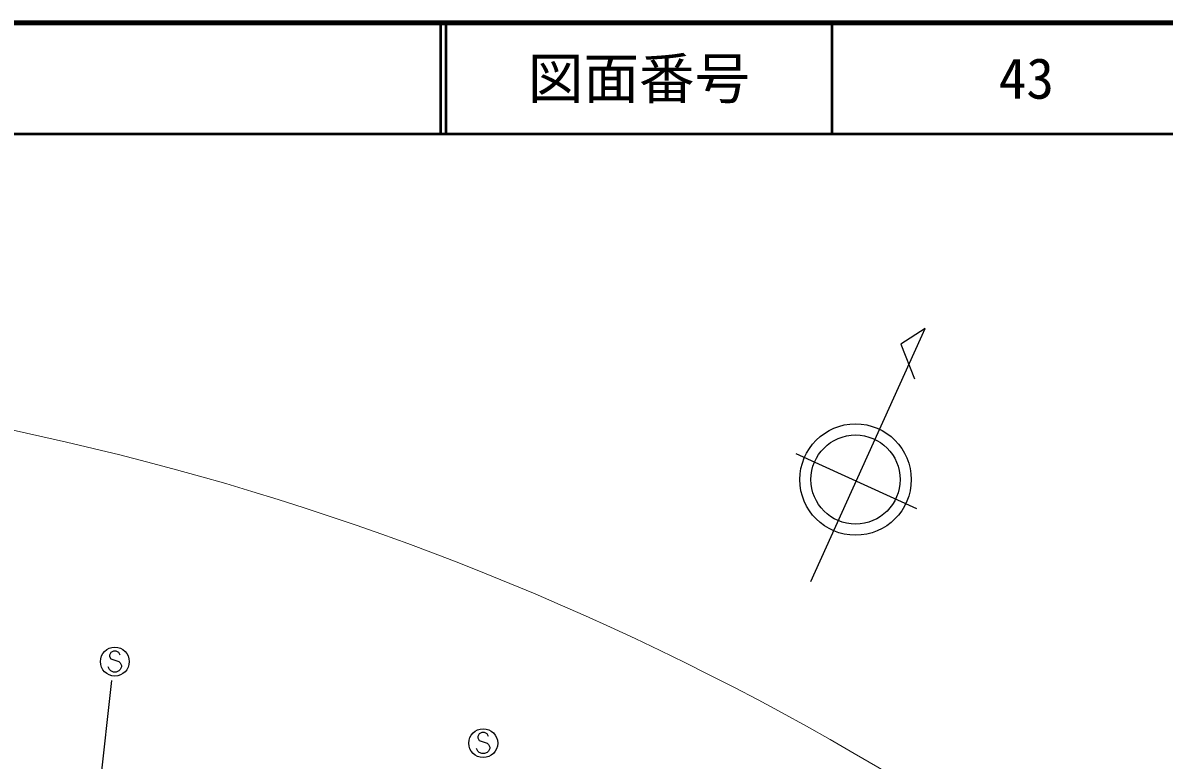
# Model space of a CAD drawing. Units: millimetres, scale not verified. Extents: x 40000 to 680000, y 20000 to 380000.
# Drawn here: x 471150 to 573905, y 313616 to 380000 of the extents above; entities that cross this region are included whole.
import ezdxf
from ezdxf.enums import TextEntityAlignment as Align

# ---------------------------------------------------------------- set-up
doc = ezdxf.new("R2010")
doc.units = ezdxf.units.MM
doc.header["$LTSCALE"] = 1000
for name, color, linetype, lineweight in [('M-BGD', 7, 'Continuous', 25), ('M-STR-HTXT', 7, 'Continuous', 13), ('M-STR-STRC', 7, 'Continuous', 25), ('M-TTL', 2, 'Continuous', 140), ('M-TTL-LINE', 7, 'Continuous', 50)]:
    doc.layers.add(name, color=color, linetype=linetype, lineweight=lineweight)
doc.layers.add('M-TTL-TXT', color=7, linetype='Continuous')
doc.styles.add('ＭＳ ゴシック', font='')
doc.styles.get('ＭＳ ゴシック').set_extended_font_data('MS Gothic')

msp = doc.modelspace()

# ---------------------------------------------------------------- linework, layer by layer
at = {"layer": 'M-BGD'}
for p, q in [((542085, 329703), (552394, 352478)), ((552394, 352478), (550210, 351069)), ((550210, 351069), (551425, 347942)), ((540739, 341231), (551609, 336270))]:
    msp.add_line(p, q, dxfattribs=at)
for radius in [5016, 4013]:
    msp.add_circle((546121, 338879), radius, dxfattribs=at)
at = {"layer": 'M-STR-HTXT'}
msp.add_arc((417825, 93678), 255089, 53.69484, 89.27698, dxfattribs=at)
at = {"layer": 'M-STR-STRC'}
for p, q in [((479081, 323319), (478962, 323082)), ((478962, 323082), (478962, 322964)), ((478962, 322964), (479081, 322728)), ((479317, 323437), (479081, 323319)), ((479081, 322728), (479790, 322491)), ((479553, 323437), (479317, 323437)), ((479790, 323319), (479553, 323437)), ((479908, 323082), (479790, 323319)), ((478962, 321782), (478844, 322019)), ((479081, 321664), (478962, 321782)), ((479317, 321546), (479081, 321664)), ((479790, 321664), (479553, 321546)), ((479790, 322491), (479908, 322373)), ((479908, 321782), (479790, 321664)), ((479908, 322373), (480026, 322137)), ((480026, 322019), (479908, 321782)), ((480026, 322137), (480026, 322019)), ((479132, 320794), (477132, 302790)), ((479553, 321546), (479317, 321546)), ((512245, 315975), (512127, 315739)), ((512127, 315739), (512127, 315620)), ((512127, 315620), (512245, 315384)), ((512482, 316093), (512245, 315975)), ((512718, 316093), (512482, 316093)), ((512954, 315975), (512718, 316093)), ((513073, 315739), (512954, 315975)), ((512127, 314439), (512009, 314675)), ((512245, 314320), (512127, 314439)), ((512245, 315384), (512954, 315148)), ((512954, 315148), (513073, 315029)), ((513073, 314439), (512954, 314320)), ((513073, 315029), (513191, 314793)), ((513191, 314675), (513073, 314439)), ((513191, 314793), (513191, 314675)), ((512482, 314202), (512245, 314320)), ((512718, 314202), (512482, 314202)), ((512954, 314320), (512718, 314202))]:
    msp.add_line(p, q, dxfattribs=at)
for centre in [(479435, 322491), (512600, 315148)]:
    msp.add_circle(centre, 1300, dxfattribs=at)
at = {"layer": 'M-TTL'}
msp.add_line((680000, 380000), (40000, 380000), dxfattribs=at)
at = {"layer": 'M-TTL-LINE'}
for p, q in [((508747, 380000), (508747, 370000)), ((509247, 380000), (509247, 370000)), ((543997, 380000), (543997, 370000)), ((40000, 370000), (680000, 370000))]:
    msp.add_line(p, q, dxfattribs=at)

# ---------------------------------------------------------------- texts
at = {"layer": 'M-TTL-TXT', "style": 'ＭＳ ゴシック'}
for s, p in [('図面番号', (526622, 375000)), ('43', (561497, 375000))]:
    msp.add_text(s, height=3666, dxfattribs=at).set_placement(p, align=Align.MIDDLE_CENTER)

doc.saveas('drawing.dxf')
